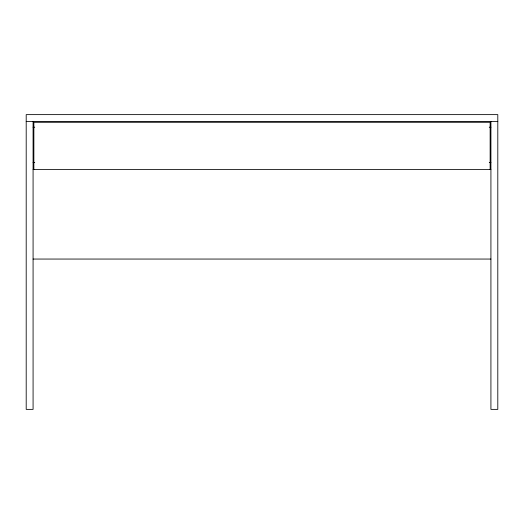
<?xml version="1.0" encoding="UTF-8"?>
<svg xmlns="http://www.w3.org/2000/svg" width="524" height="524" viewBox="0 0 524 524"><rect width="100%" height="100%" fill="white"/><g stroke="black" fill="none" stroke-linecap="round" stroke-linejoin="round"><path stroke-width="0.79" d="M26.2 121.503L497.8 121.503M33.078 127.201L34.715 127.201M489.285 127.201L490.923 127.201M33.078 162.571L34.715 162.571M489.285 162.571L490.923 162.571M33.078 169.448L490.923 169.448M33.078 259.053L490.923 259.053M490.923 121.503L490.923 409.375L497.8 409.375L497.8 114.625L26.2 114.625L26.2 409.375L33.078 409.375L33.078 121.503M490.137 169.448L490.137 122.288L33.864 122.288L33.864 169.448"/></g></svg>
